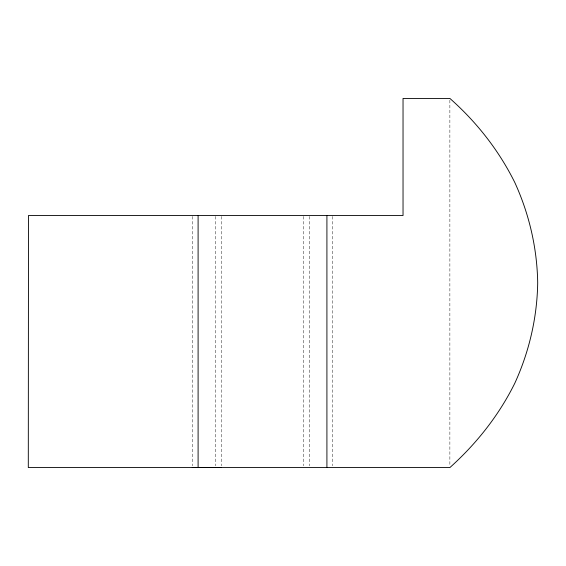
<?xml version="1.0" encoding="UTF-8"?>
<svg xmlns="http://www.w3.org/2000/svg" width="566" height="566" viewBox="0 0 566 566"><rect width="100%" height="100%" fill="white"/><g stroke="black" fill="none" stroke-linecap="round" stroke-linejoin="round"><path stroke-width="0.42" stroke-dasharray="2.83 2.12" d="M449.871 100.196L449.871 465.804M332.766 216.417L332.766 465.804M309.347 216.417L309.376 465.804M303.496 216.417L303.496 465.804M221.518 216.417L221.518 465.804M215.667 216.417L215.667 465.804M192.242 216.417L192.242 465.804"/><path stroke-width="0.85" d="M192.242 467.573L449.871 467.573C476.508 443.666 498.915 415.331 514.819 383.196C529.231 351.663 537.141 317.547 537.7 282.866C537.141 248.184 529.231 214.061 514.819 182.535C498.929 150.478 476.664 122.086 449.871 98.427L403.034 98.427L403.034 215.533L28.484 215.497L28.3 467.537L221.518 467.573M326.915 215.533L326.915 467.573M198.1 215.533L198.1 467.573"/></g></svg>
